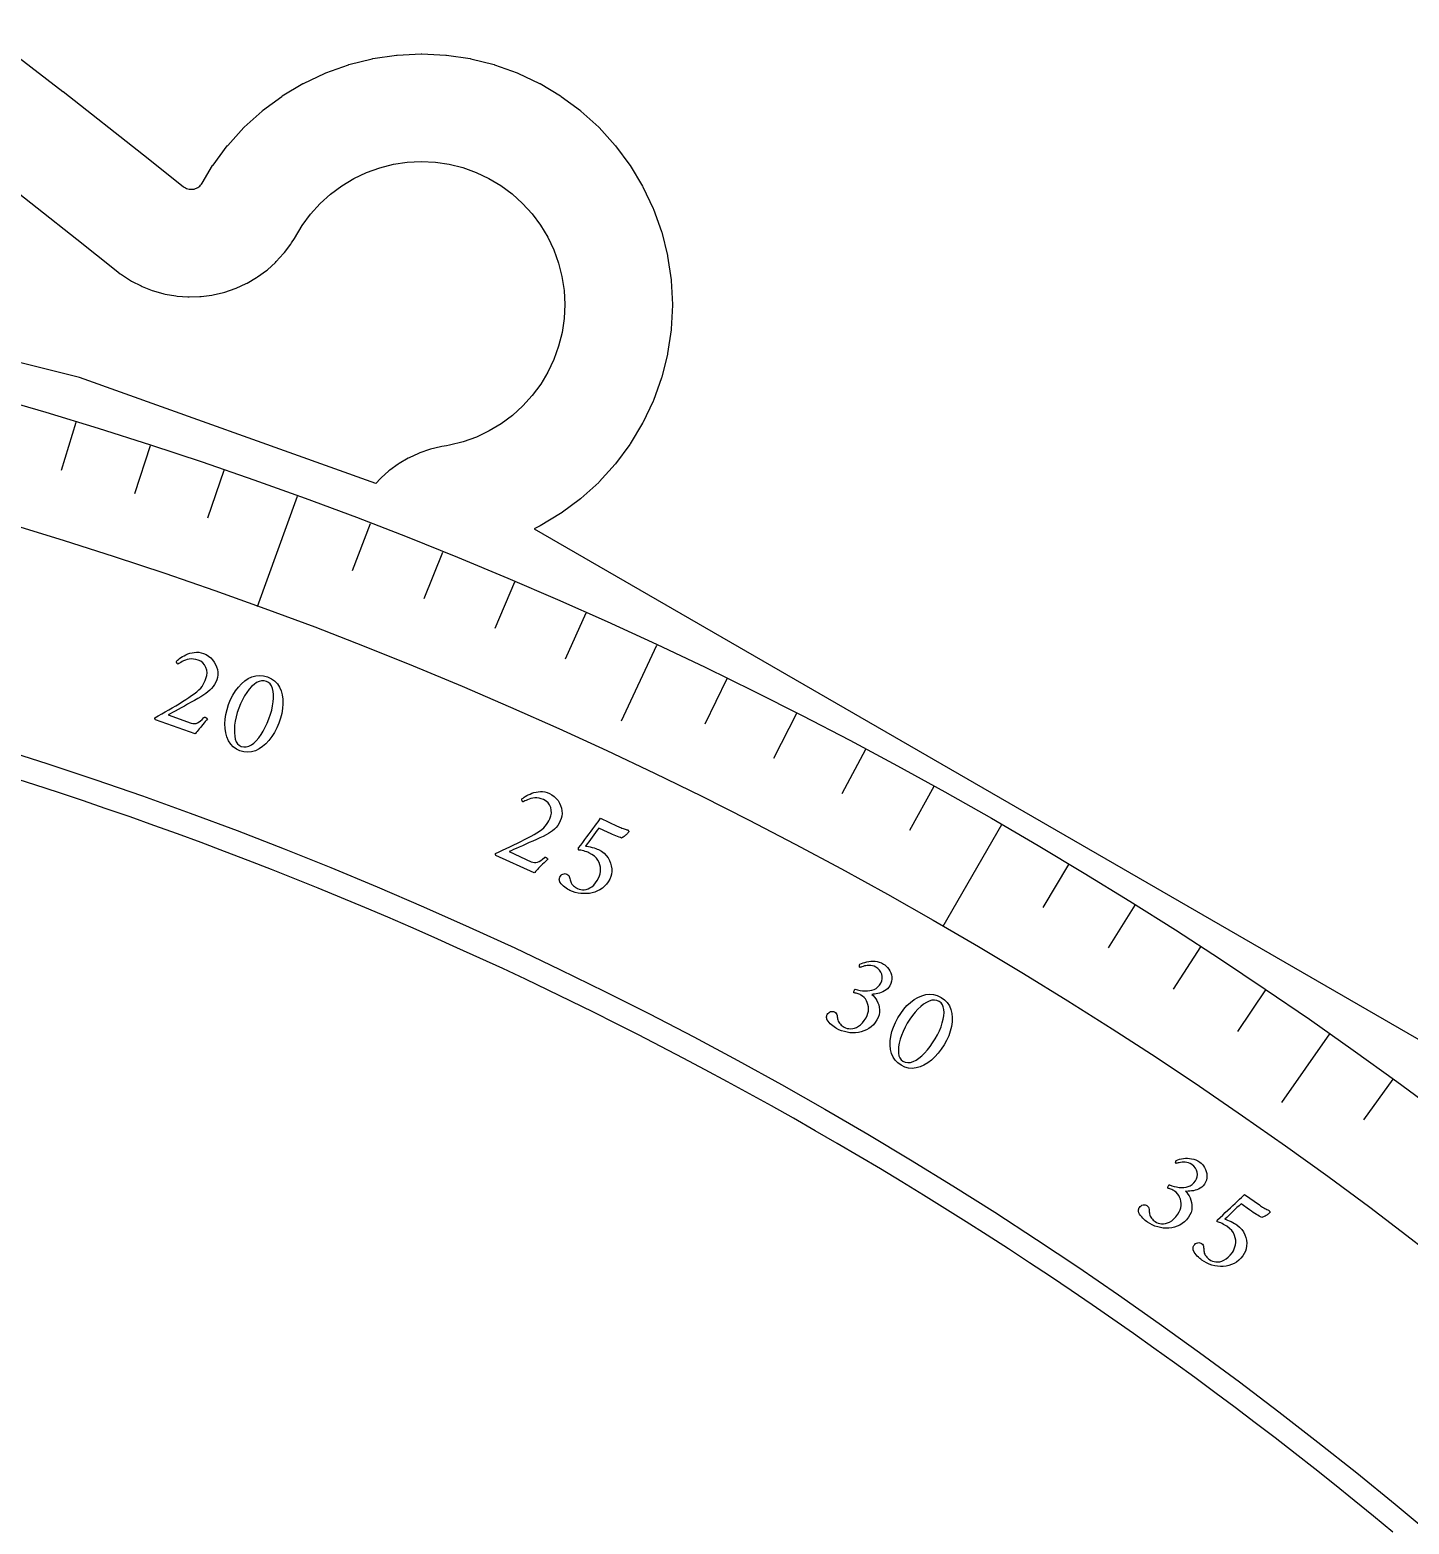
# Model space of a CAD drawing. Header units: millimetres. Extents: x -105 to 105, y -105 to 135.
# Drawn here: x 29.46 to 61.78, y 74.08 to 109.1 of the extents above; entities that cross this region are included whole.
import ezdxf

# ---------------------------------------------------------------- set-up
doc = ezdxf.new("R2010")
doc.units = ezdxf.units.MM
for name, color, linetype in [('CUT_INNER', 6, 'Continuous'), ('CUT_OUTER', 1, 'Continuous'), ('ENGRAVE', 7, 'Continuous'), ('ENGRAVE_FINE', 8, 'Continuous'), ('TEXT', 5, 'Continuous')]:
    doc.layers.add(name, color=color, linetype=linetype)

msp = doc.modelspace()

# ---------------------------------------------------------------- linework, layer by layer
at = {"layer": 'CUT_INNER'}
msp.add_lwpolyline([(61.4039, 73.8916), (60.9493, 74.267), (60.4925, 74.6396), (60.0334, 75.0093), (59.572, 75.3763), (59.1084, 75.7404), (58.6425, 76.1016), (58.1745, 76.46), (57.7042, 76.8155), (57.2318, 77.1682), (56.7572, 77.5179), (56.2805, 77.8647), (55.8017, 78.2085), (55.3208, 78.5495), (54.8378, 78.8874), (54.3527, 79.2224), (53.8656, 79.5544), (53.3764, 79.8834), (52.8852, 80.2095), (52.3921, 80.5324), (51.897, 80.8524), (51.3999, 81.1693), (50.9009, 81.4832), (50.4, 81.794), (49.8971, 82.1017), (49.3924, 82.4063), (48.8859, 82.7078), (48.3775, 83.0062), (47.8672, 83.3015), (47.3552, 83.5936), (46.8414, 83.8826), (46.3258, 84.1684), (45.8085, 84.4511), (45.2894, 84.7306), (44.7687, 85.0069), (44.2463, 85.28), (43.7222, 85.5499), (43.1964, 85.8165), (42.669, 86.08), (42.1401, 86.3401), (41.6095, 86.5971), (41.0774, 86.8508), (40.5437, 87.1012), (40.0085, 87.3483), (39.4718, 87.5922), (38.9336, 87.8327), (38.3939, 88.0699), (37.8528, 88.3039), (37.3103, 88.5345), (36.7663, 88.7617), (36.221, 88.9856), (35.6743, 89.2062), (35.1263, 89.4234), (34.5769, 89.6373), (34.0263, 89.8478), (33.4743, 90.0548), (32.9211, 90.2585), (32.3667, 90.4588), (31.811, 90.6557), (31.2542, 90.8492), (30.6962, 91.0393), (30.137, 91.2259), (29.5767, 91.4091), (29.0152, 91.5889)], dxfattribs=at)
at = {"layer": 'CUT_OUTER'}
msp.add_lwpolyline([(28.3509, 109.1024), (30.2393, 107.6572), (30.2407, 107.6561), (32.1289, 106.1736), (33.0571, 105.4311), (33.0815, 105.4135), (33.1075, 105.3984), (33.1349, 105.3861), (33.1634, 105.3765), (33.1928, 105.3698), (33.2226, 105.3661), (33.2527, 105.3655), (33.2827, 105.3678), (33.3123, 105.3731), (33.3413, 105.3814), (33.3692, 105.3925), (33.3959, 105.4064), (33.4211, 105.4229), (33.4445, 105.4418), (33.4659, 105.4629), (33.485, 105.4861), (33.5018, 105.5111), (33.7472, 105.9205), (33.7553, 105.9328), (34.0903, 106.3844), (34.0996, 106.3958), (34.4773, 106.8124), (34.4877, 106.8228), (34.9043, 107.2004), (34.9157, 107.2098), (35.3673, 107.5447), (35.3796, 107.5529), (35.8619, 107.842), (35.8748, 107.8489), (36.3832, 108.0894), (36.3968, 108.095), (36.9262, 108.2844), (36.9403, 108.2887), (37.4857, 108.4253), (37.5002, 108.4282), (38.0564, 108.5107), (38.071, 108.5121), (38.6326, 108.5397), (38.6474, 108.5397), (39.209, 108.5121), (39.2236, 108.5107), (39.7798, 108.4282), (39.7943, 108.4253), (40.3397, 108.2887), (40.3538, 108.2844), (40.8832, 108.095), (40.8968, 108.0894), (41.4052, 107.8489), (41.4181, 107.842), (41.9004, 107.5529), (41.9127, 107.5447), (42.3643, 107.2098), (42.3757, 107.2004), (42.7923, 106.8228), (42.8027, 106.8124), (43.1804, 106.3958), (43.1897, 106.3844), (43.5247, 105.9328), (43.5328, 105.9205), (43.8219, 105.4382), (43.8288, 105.4252), (44.0693, 104.9169), (44.0749, 104.9033), (44.2643, 104.3739), (44.2686, 104.3598), (44.4052, 103.8144), (44.4081, 103.7999), (44.4906, 103.2437), (44.492, 103.2291), (44.5196, 102.6674), (44.5196, 102.6527), (44.492, 102.0911), (44.4906, 102.0765), (44.4081, 101.5202), (44.4052, 101.5058), (44.2686, 100.9604), (44.2643, 100.9463), (44.0749, 100.4168), (44.0693, 100.4033), (43.8288, 99.8949), (43.8219, 99.882), (43.5328, 99.3997), (43.5247, 99.3874), (43.1897, 98.9358), (43.1804, 98.9244), (42.8027, 98.5078), (42.7923, 98.4974), (42.3757, 98.1197), (42.3643, 98.1104), (41.9127, 97.7754), (41.9004, 97.7673), (41.4181, 97.4782), (41.4052, 97.4712), (41.2786, 97.4114), (76.8653, 76.8653)], dxfattribs=at)
at = {"layer": 'ENGRAVE'}
for points in [[(28.6954, 105.6655), (30.5637, 104.1987), (31.4828, 103.4633), (31.5834, 103.3869), (31.6078, 103.3693), (31.82, 103.232), (31.846, 103.2169), (32.0709, 103.1015), (32.0983, 103.0891), (32.3336, 102.9969), (32.3621, 102.9873), (32.6054, 102.9191), (32.6348, 102.9124), (32.8837, 102.8689), (32.9136, 102.8652), (33.1656, 102.8468), (33.1957, 102.8461), (33.4483, 102.8531), (33.4783, 102.8554), (33.729, 102.8876), (33.7586, 102.893), (34.0048, 102.9501), (34.0337, 102.9584), (34.2729, 103.0399), (34.3009, 103.0511), (34.5307, 103.1562), (34.5574, 103.17), (34.7756, 103.2976), (34.8007, 103.3141), (35.005, 103.4629), (35.0284, 103.4818), (35.2168, 103.6503), (35.2382, 103.6714), (35.4087, 103.858), (35.4279, 103.8812), (35.5788, 104.0838), (35.5956, 104.1088), (35.6633, 104.2156), (35.8458, 104.5202), (36.0426, 104.7862), (36.2636, 105.0306), (36.5073, 105.2521), (36.7717, 105.4487), (37.054, 105.6184), (37.3516, 105.7596), (37.6616, 105.8709), (37.981, 105.9514), (38.3068, 106.0001), (38.6358, 106.0167), (38.9648, 106.0009), (39.2907, 105.953), (39.6104, 105.8734), (39.9206, 105.7628), (40.2186, 105.6223), (40.5013, 105.4533), (40.7662, 105.2574), (41.0105, 105.0365), (41.232, 104.7927), (41.4286, 104.5284), (41.5983, 104.2461), (41.7395, 103.9485), (41.8508, 103.6385), (41.9313, 103.319), (41.98, 102.9933), (41.9966, 102.6643), (41.9809, 102.3353), (41.9329, 102.0094), (41.8533, 101.6897), (41.7427, 101.3795), (41.6022, 101.0815), (41.4332, 100.7988), (41.2374, 100.5339), (41.0164, 100.2896), (40.7727, 100.0681), (40.5083, 99.8715), (40.226, 99.7018), (39.9284, 99.5606), (39.6184, 99.4492), (39.2959, 99.368), (39.2235, 99.357), (39.1141, 99.3379), (39.086, 99.3324), (38.8524, 99.2745), (38.8249, 99.2663), (38.5979, 99.1864), (38.5714, 99.1756), (38.353, 99.0744), (38.3276, 99.0611), (38.1198, 98.9396), (38.0958, 98.9239), (37.9006, 98.7831), (37.8782, 98.7652), (37.6974, 98.6064), (37.6768, 98.5865), (37.5695, 98.4724), (30.625, 100.9572), (20.582, 103.4728)], [(35.729, 98.1645), (34.7888, 95.5814)], [(44.1486, 94.677), (43.3188, 92.8975)], [(52.2323, 90.4689), (50.8578, 88.0883)], [(59.9184, 85.5723), (58.7922, 83.9639)]]:
    msp.add_lwpolyline(points, dxfattribs=at)
for radius in [104.4645, 101.7156, 96.6105]:
    msp.add_circle((0, 0), radius, dxfattribs=at)
at = {"layer": 'ENGRAVE_FINE'}
for points in [[(30.5425, 99.8999), (30.198, 98.7733)], [(32.2813, 99.3516), (31.9173, 98.2312)], [(34.0103, 98.7731), (33.6268, 97.6592)], [(37.4367, 97.526), (37.0145, 96.4262)], [(39.1331, 96.8578), (38.6918, 95.7655)], [(40.8175, 96.1601), (40.3572, 95.0756)], [(42.4895, 95.4331), (42.0104, 94.3568)], [(45.7942, 93.8921), (45.2778, 92.8332)], [(47.4259, 93.0786), (46.891, 92.0289)], [(49.0431, 92.2367), (48.49, 91.1965)], [(50.6454, 91.3667), (50.0742, 90.3363)], [(53.8032, 89.5436), (53.1964, 88.5337)], [(55.3578, 88.5909), (54.7335, 87.5918)], [(56.8954, 87.6113), (56.2538, 86.6233)], [(58.4158, 86.605), (57.757, 85.6283)], [(61.4027, 84.5136), (60.7102, 83.5605)]]:
    msp.add_lwpolyline(points, dxfattribs=at)
at = {"layer": 'TEXT'}
for points in [[(33.6292, 92.9529), (33.6029, 92.9237), (33.5754, 92.8924), (33.5467, 92.8589), (33.5169, 92.8233), (33.4872, 92.7873), (33.4587, 92.7526), (33.4315, 92.7192), (33.4056, 92.6871), (33.3824, 92.6582), (33.3633, 92.6345), (33.3484, 92.6158), (33.3378, 92.6023), (32.4074, 92.932), (32.4042, 92.9367), (32.4013, 92.9423), (32.3984, 92.9488), (32.3957, 92.9563), (32.3936, 92.9637), (32.3925, 92.9702), (32.3924, 92.9758), (32.3933, 92.9804), (32.4727, 93.0251), (32.5533, 93.0708), (32.6352, 93.1175), (32.7184, 93.1654), (32.8014, 93.2138), (32.883, 93.2623), (32.9632, 93.3109), (33.042, 93.3596), (33.1176, 93.4075), (33.1885, 93.454), (33.2547, 93.4991), (33.3162, 93.5427), (33.3751, 93.5881), (33.4252, 93.6324), (33.4666, 93.6755), (33.4991, 93.7175), (33.526, 93.7599), (33.5502, 93.8045), (33.5719, 93.8511), (33.591, 93.8998), (33.6094, 93.9681), (33.6152, 94.0346), (33.6084, 94.0994), (33.5889, 94.1625), (33.5581, 94.2199), (33.5172, 94.2675), (33.4664, 94.3054), (33.4056, 94.3336), (33.3517, 94.3494), (33.2993, 94.358), (33.2482, 94.3594), (33.1986, 94.3537), (33.1515, 94.3433), (33.1078, 94.3304), (33.0677, 94.3151), (33.0311, 94.2974), (32.9989, 94.2795), (32.9721, 94.2636), (32.9508, 94.2497), (32.9348, 94.2377), (32.9268, 94.2418), (32.9193, 94.2482), (32.9124, 94.2569), (32.9062, 94.268), (32.9012, 94.2792), (32.898, 94.2883), (32.8967, 94.2955), (32.8972, 94.3007), (32.9083, 94.3132), (32.9247, 94.3288), (32.9462, 94.3474), (32.9729, 94.3691), (33.0042, 94.392), (33.0394, 94.4143), (33.0785, 94.436), (33.1216, 94.457), (33.1676, 94.4761), (33.2153, 94.4918), (33.2648, 94.5042), (33.3162, 94.5132), (33.3687, 94.5171), (33.4219, 94.5144), (33.4756, 94.505), (33.53, 94.4889), (33.593, 94.462), (33.65, 94.4279), (33.7012, 94.3868), (33.7464, 94.3386), (33.785, 94.2855), (33.8163, 94.2297), (33.8403, 94.1713), (33.8569, 94.1102), (33.8657, 94.0483), (33.866, 93.9875), (33.8578, 93.9279), (33.8411, 93.8693), (33.8179, 93.8131), (33.7901, 93.7605), (33.7577, 93.7115), (33.7207, 93.6661), (33.6799, 93.624), (33.6359, 93.585), (33.5887, 93.5491), (33.5383, 93.5163), (33.4687, 93.4746), (33.3959, 93.432), (33.3198, 93.3883), (33.2406, 93.3436), (33.1609, 93.2991), (33.0836, 93.256), (33.0086, 93.2145), (32.936, 93.1744), (32.8681, 93.1369), (32.8075, 93.1033), (32.7542, 93.0735), (32.708, 93.0476), (33.2431, 92.8578), (33.2824, 92.8473), (33.3204, 92.8445), (33.357, 92.8494), (33.3923, 92.862), (33.4278, 92.8819), (33.4649, 92.9088), (33.5035, 92.9428), (33.5437, 92.9838), (33.5503, 92.9896), (33.5585, 92.9925), (33.5684, 92.9925), (33.58, 92.9894), (33.5847, 92.9874), (33.5906, 92.9841), (33.5975, 92.9796), (33.6056, 92.974), (33.6136, 92.968), (33.6202, 92.9624), (33.6254, 92.9574), (33.6292, 92.9529)], [(35.0331, 93.9389), (35.1227, 93.897), (35.1993, 93.843), (35.2627, 93.777), (35.3131, 93.6991), (35.3509, 93.6117), (35.377, 93.5176), (35.3914, 93.4167), (35.3939, 93.309), (35.3854, 93.1973), (35.3667, 93.0842), (35.3377, 92.9696), (35.2984, 92.8537), (35.2507, 92.741), (35.1961, 92.6361), (35.1347, 92.5392), (35.0666, 92.4501), (34.993, 92.3712), (34.9155, 92.3048), (34.834, 92.2508), (34.7485, 92.2093), (34.6603, 92.1828), (34.5708, 92.1738), (34.4799, 92.1822), (34.3876, 92.2082), (34.3032, 92.2482), (34.2304, 92.3007), (34.1693, 92.3659), (34.1198, 92.4438), (34.0816, 92.5314), (34.0547, 92.6258), (34.0389, 92.7271), (34.0343, 92.8351), (34.0405, 92.9473), (34.0572, 93.0609), (34.0843, 93.1759), (34.1219, 93.2924), (34.1683, 93.4057), (34.2216, 93.5112), (34.2819, 93.6088), (34.3493, 93.6986), (34.4224, 93.778), (34.5, 93.8446), (34.5821, 93.8984), (34.6686, 93.9394), (34.758, 93.9653), (34.8485, 93.9738), (34.9402, 93.965), (35.0331, 93.9389)], [(35.0101, 93.8346), (34.9526, 93.8487), (34.8943, 93.8484), (34.8352, 93.8336), (34.7754, 93.8044), (34.7159, 93.7627), (34.658, 93.7105), (34.6015, 93.6477), (34.5465, 93.5744), (34.4942, 93.4924), (34.4456, 93.4035), (34.4009, 93.3077), (34.3599, 93.2051), (34.3248, 93.1015), (34.2969, 93.0002), (34.276, 92.9012), (34.2622, 92.8044), (34.2556, 92.7125), (34.256, 92.6279), (34.2636, 92.5506), (34.2784, 92.4806), (34.3006, 92.4203), (34.3305, 92.372), (34.3682, 92.3357), (34.4136, 92.3113), (34.4738, 92.2965), (34.5339, 92.297), (34.5938, 92.3127), (34.6537, 92.3438), (34.7128, 92.3879), (34.7703, 92.4427), (34.8262, 92.5084), (34.8806, 92.5848), (34.9324, 92.6694), (34.9806, 92.7597), (35.0254, 92.8556), (35.0665, 92.9572), (35.1028, 93.0613), (35.1316, 93.1621), (35.1531, 93.2597), (35.1672, 93.3539), (35.1738, 93.443), (35.173, 93.5251), (35.1648, 93.6001), (35.1491, 93.6681), (35.1259, 93.7269), (35.095, 93.7743), (35.0563, 93.8102), (35.0101, 93.8346)], [(41.6026, 89.6682), (41.5738, 89.6414), (41.5437, 89.6126), (41.5122, 89.5818), (41.4795, 89.5489), (41.4467, 89.5156), (41.4153, 89.4836), (41.3853, 89.4527), (41.3567, 89.4229), (41.331, 89.3962), (41.31, 89.3742), (41.2935, 89.3569), (41.2817, 89.3443), (40.3836, 89.7539), (40.3809, 89.7588), (40.3784, 89.7647), (40.3762, 89.7714), (40.3741, 89.7791), (40.3726, 89.7867), (40.3721, 89.7933), (40.3725, 89.7988), (40.3738, 89.8034), (40.4568, 89.8409), (40.5411, 89.8794), (40.6268, 89.9188), (40.7138, 89.9593), (40.8007, 90.0003), (40.8862, 90.0415), (40.9704, 90.0829), (41.053, 90.1245), (41.1326, 90.1657), (41.2073, 90.2058), (41.2772, 90.245), (41.3422, 90.283), (41.4048, 90.3232), (41.4586, 90.3629), (41.5036, 90.4022), (41.5397, 90.4412), (41.5701, 90.4812), (41.5982, 90.5234), (41.6238, 90.568), (41.6471, 90.6148), (41.6714, 90.6812), (41.683, 90.747), (41.6818, 90.8122), (41.6679, 90.8767), (41.6422, 90.9366), (41.6056, 90.9876), (41.5583, 91.0298), (41.5002, 91.0632), (41.4479, 91.0836), (41.3964, 91.0967), (41.3457, 91.1026), (41.2958, 91.1012), (41.2479, 91.0949), (41.2033, 91.0859), (41.162, 91.0742), (41.1239, 91.0597), (41.0903, 91.0447), (41.0623, 91.0312), (41.0398, 91.0192), (41.0229, 91.0087), (41.0152, 91.0135), (41.0083, 91.0205), (41.0022, 91.0298), (40.997, 91.0413), (40.9929, 91.0529), (40.9906, 91.0623), (40.9899, 91.0695), (40.9908, 91.0746), (41.003, 91.0862), (41.0207, 91.1003), (41.0437, 91.1169), (41.0722, 91.1362), (41.1054, 91.1563), (41.1424, 91.1754), (41.1833, 91.1936), (41.228, 91.2109), (41.2755, 91.2259), (41.3244, 91.2374), (41.3748, 91.2453), (41.4268, 91.2498), (41.4794, 91.2492), (41.5322, 91.2418), (41.5849, 91.2278), (41.6377, 91.207), (41.698, 91.1747), (41.7519, 91.1358), (41.7993, 91.0904), (41.8401, 91.0384), (41.874, 90.9821), (41.9003, 90.9238), (41.9191, 90.8635), (41.9303, 90.8012), (41.9337, 90.7388), (41.9287, 90.6783), (41.9153, 90.6195), (41.8936, 90.5626), (41.8655, 90.5087), (41.8333, 90.4587), (41.7967, 90.4127), (41.7559, 90.3707), (41.7116, 90.3323), (41.6644, 90.2973), (41.6142, 90.2657), (41.5612, 90.2374), (41.4882, 90.202), (41.412, 90.1658), (41.3324, 90.1289), (41.2495, 90.0913), (41.1663, 90.0539), (41.0855, 90.0177), (41.0072, 89.9829), (40.9313, 89.9492), (40.8605, 89.9178), (40.7972, 89.8896), (40.7414, 89.8646), (40.6932, 89.8429), (41.2097, 89.6071), (41.2479, 89.5933), (41.2855, 89.5872), (41.3224, 89.5889), (41.3587, 89.5983), (41.3958, 89.615), (41.4351, 89.6386), (41.4765, 89.6691), (41.5201, 89.7065), (41.5272, 89.7117), (41.5357, 89.7138), (41.5455, 89.7129), (41.5568, 89.7089), (41.5613, 89.7064), (41.5668, 89.7026), (41.5734, 89.6976), (41.581, 89.6912), (41.5884, 89.6846), (41.5945, 89.6785), (41.5992, 89.6731), (41.6026, 89.6682)], [(42.7842, 89.8917), (42.8565, 89.8519), (42.9189, 89.8063), (42.9713, 89.7548), (43.0137, 89.6974), (43.0469, 89.6364), (43.0718, 89.5738), (43.0883, 89.5098), (43.0965, 89.4442), (43.0967, 89.3792), (43.0891, 89.317), (43.0738, 89.2574), (43.0509, 89.2005), (43.0161, 89.1377), (42.9759, 89.0814), (42.93, 89.0317), (42.8786, 88.9885), (42.823, 88.9517), (42.7648, 88.9211), (42.7039, 88.8966), (42.6404, 88.8782), (42.5751, 88.8659), (42.5093, 88.8592), (42.4428, 88.8584), (42.3756, 88.8633), (42.309, 88.8737), (42.244, 88.8893), (42.1808, 88.9102), (42.1193, 88.9363), (42.0931, 88.9498), (42.0646, 88.9667), (42.0338, 88.9868), (42.0008, 89.0102), (41.968, 89.0359), (41.938, 89.0629), (41.9109, 89.0912), (41.8866, 89.1208), (41.8831, 89.1289), (41.8796, 89.1403), (41.876, 89.155), (41.8723, 89.1729), (41.87, 89.1921), (41.8705, 89.2103), (41.8737, 89.2276), (41.8798, 89.244), (41.8944, 89.2696), (41.9118, 89.2906), (41.9321, 89.307), (41.9554, 89.3188), (41.9796, 89.3259), (42.003, 89.3281), (42.0255, 89.3254), (42.0472, 89.3179), (42.071, 89.3035), (42.0897, 89.2853), (42.1031, 89.2632), (42.1112, 89.2374), (42.1171, 89.2101), (42.1236, 89.184), (42.1309, 89.1589), (42.1389, 89.135), (42.1502, 89.1086), (42.1646, 89.0842), (42.1822, 89.0618), (42.2029, 89.0413), (42.2256, 89.0227), (42.2489, 89.0061), (42.273, 88.9913), (42.2977, 88.9784), (42.3333, 88.9645), (42.3712, 88.9552), (42.4117, 88.9507), (42.4546, 88.9509), (42.4989, 88.9572), (42.5433, 88.9711), (42.588, 88.9927), (42.6329, 89.0218), (42.6768, 89.06), (42.7182, 89.1084), (42.7574, 89.1671), (42.7941, 89.236), (42.8114, 89.2787), (42.824, 89.3247), (42.8318, 89.374), (42.8349, 89.4265), (42.8317, 89.4806), (42.8207, 89.5342), (42.802, 89.5875), (42.7756, 89.6404), (42.7395, 89.6911), (42.692, 89.7376), (42.6332, 89.7799), (42.5629, 89.818), (42.5394, 89.8282), (42.5115, 89.8387), (42.4793, 89.8493), (42.4426, 89.8603), (42.4062, 89.8699), (42.3745, 89.8766), (42.3476, 89.8804), (42.3255, 89.8814), (42.3219, 89.884), (42.3192, 89.888), (42.3174, 89.8934), (42.3164, 89.9003), (42.3164, 89.9077), (42.3172, 89.9149), (42.319, 89.9219), (42.3217, 89.9287), (42.3707, 89.9948), (42.4198, 90.061), (42.4689, 90.1271), (42.5181, 90.1932), (42.5664, 90.2582), (42.6131, 90.3209), (42.6581, 90.3813), (42.7015, 90.4395), (42.7419, 90.494), (42.778, 90.5434), (42.81, 90.5877), (42.8376, 90.6269), (43.2245, 90.443), (43.2516, 90.4304), (43.2794, 90.4184), (43.3079, 90.4068), (43.337, 90.3957), (43.3653, 90.3855), (43.3913, 90.3765), (43.4151, 90.3689), (43.4366, 90.3625), (43.4544, 90.3575), (43.4671, 90.3539), (43.4748, 90.3518), (43.4773, 90.3511), (43.4819, 90.3442), (43.4862, 90.3378), (43.4901, 90.3321), (43.4937, 90.3269), (43.4964, 90.3219), (43.4976, 90.3169), (43.4973, 90.3117), (43.4955, 90.3065), (43.4922, 90.3012), (43.4863, 90.2934), (43.4776, 90.283), (43.4663, 90.27), (43.453, 90.2556), (43.4382, 90.2408), (43.4221, 90.2256), (43.4045, 90.2101), (43.3862, 90.1953), (43.3676, 90.1822), (43.3489, 90.1709), (43.33, 90.1613), (43.3006, 90.1721), (43.2686, 90.1842), (43.2338, 90.1976), (43.1964, 90.2123), (43.1562, 90.2287), (43.1129, 90.2474), (43.0665, 90.2683), (43.0172, 90.2914), (42.7973, 90.3958), (42.7576, 90.3428), (42.7178, 90.2893), (42.6779, 90.2351), (42.638, 90.1804), (42.5984, 90.1262), (42.5593, 90.0735), (42.5207, 90.0224), (42.4828, 89.9728), (42.5164, 89.9695), (42.5537, 89.9632), (42.5949, 89.9542), (42.6398, 89.9424), (42.684, 89.9293), (42.7228, 89.9164), (42.7562, 89.9039), (42.7842, 89.8917)], [(49.4673, 87.209), (49.4991, 87.1879), (49.5299, 87.1612), (49.5597, 87.1289), (49.5885, 87.0911), (49.6141, 87.0492), (49.6345, 87.0045), (49.6496, 86.9571), (49.6596, 86.9069), (49.6623, 86.8554), (49.6559, 86.8041), (49.6404, 86.7529), (49.6158, 86.7019), (49.5912, 86.6646), (49.5625, 86.6317), (49.5297, 86.6033), (49.4929, 86.5794), (49.4537, 86.5593), (49.4139, 86.5425), (49.3734, 86.529), (49.3323, 86.5189), (49.2924, 86.5112), (49.2553, 86.5053), (49.2212, 86.5011), (49.1899, 86.4986), (49.2222, 86.4703), (49.2531, 86.4364), (49.2824, 86.3971), (49.3103, 86.3522), (49.3346, 86.3031), (49.3532, 86.2512), (49.3661, 86.1963), (49.3732, 86.1386), (49.3726, 86.0792), (49.3621, 86.0193), (49.3418, 85.9589), (49.3116, 85.898), (49.2725, 85.8379), (49.2283, 85.7846), (49.179, 85.7383), (49.1246, 85.6989), (49.0666, 85.6662), (49.0063, 85.6398), (48.9438, 85.6197), (48.8791, 85.6059), (48.8132, 85.5982), (48.747, 85.5963), (48.6806, 85.6002), (48.614, 85.6099), (48.5482, 85.625), (48.4846, 85.6453), (48.423, 85.6706), (48.3635, 85.7011), (48.3383, 85.7164), (48.3111, 85.7352), (48.2819, 85.7575), (48.2506, 85.7832), (48.2197, 85.8112), (48.1918, 85.8403), (48.1667, 85.8704), (48.1446, 85.9017), (48.1417, 85.91), (48.139, 85.9216), (48.1365, 85.9365), (48.1341, 85.9547), (48.1331, 85.9739), (48.1349, 85.9921), (48.1394, 86.0091), (48.1467, 86.0251), (48.163, 86.0496), (48.1819, 86.0693), (48.2033, 86.0842), (48.2274, 86.0943), (48.252, 86.0996), (48.2755, 86.1001), (48.2978, 86.0959), (48.3188, 86.0868), (48.3416, 86.0707), (48.3589, 86.0512), (48.3707, 86.0283), (48.377, 86.0019), (48.3809, 85.9743), (48.3856, 85.9478), (48.391, 85.9223), (48.3973, 85.8978), (48.4067, 85.8707), (48.4193, 85.8453), (48.4353, 85.8217), (48.4545, 85.7998), (48.4757, 85.7797), (48.4978, 85.7614), (48.5208, 85.7449), (48.5445, 85.7303), (48.579, 85.7139), (48.6162, 85.7019), (48.6562, 85.6945), (48.699, 85.6916), (48.7436, 85.6948), (48.789, 85.7055), (48.8351, 85.7238), (48.882, 85.7497), (48.9284, 85.7846), (48.9732, 85.8299), (49.0165, 85.8856), (49.058, 85.9518), (49.0834, 86.003), (49.1013, 86.0543), (49.1117, 86.106), (49.1146, 86.1579), (49.111, 86.2089), (49.1017, 86.2578), (49.0867, 86.3046), (49.0661, 86.3494), (49.0404, 86.3906), (49.0104, 86.4266), (48.9759, 86.4575), (48.937, 86.4833), (48.916, 86.4942), (48.8938, 86.5036), (48.8706, 86.5114), (48.8464, 86.5177), (48.8231, 86.5231), (48.8027, 86.528), (48.7853, 86.5326), (48.7708, 86.5367), (48.7701, 86.5513), (48.7719, 86.5656), (48.7761, 86.5799), (48.7828, 86.594), (48.7878, 86.6022), (48.7927, 86.6087), (48.7976, 86.6135), (48.8023, 86.6167), (48.8591, 86.6018), (48.9162, 86.5904), (48.9737, 86.5826), (49.0315, 86.5783), (49.0883, 86.5788), (49.1426, 86.585), (49.1945, 86.597), (49.2441, 86.6147), (49.2902, 86.6395), (49.3318, 86.6725), (49.369, 86.7137), (49.4017, 86.7632), (49.4246, 86.8134), (49.4363, 86.8643), (49.437, 86.9161), (49.4265, 86.9687), (49.4058, 87.0189), (49.3754, 87.0636), (49.3355, 87.1027), (49.286, 87.1362), (49.2459, 87.1558), (49.2057, 87.1693), (49.1656, 87.1767), (49.1254, 87.1779), (49.0866, 87.1751), (49.0508, 87.1702), (49.0178, 87.1633), (48.9878, 87.1543), (48.9616, 87.1453), (48.9402, 87.1385), (48.9236, 87.1338), (48.9119, 87.1312), (48.9073, 87.1353), (48.904, 87.1415), (48.902, 87.15), (48.9012, 87.1608), (48.9018, 87.1723), (48.9035, 87.1831), (48.9066, 87.1931), (48.911, 87.2024), (48.9482, 87.22), (48.9879, 87.2355), (49.03, 87.249), (49.0747, 87.2604), (49.1211, 87.269), (49.1688, 87.274), (49.2177, 87.2753), (49.2677, 87.273), (49.3181, 87.2659), (49.3682, 87.2529), (49.4179, 87.2339), (49.4673, 87.209)], [(50.8132, 86.4283), (50.8942, 86.3715), (50.9602, 86.305), (51.0112, 86.229), (51.0472, 86.1435), (51.0694, 86.0509), (51.0787, 85.9537), (51.0753, 85.8518), (51.0591, 85.7453), (51.0314, 85.6368), (50.9933, 85.5286), (50.9448, 85.4209), (50.886, 85.3135), (50.8194, 85.2108), (50.7475, 85.1171), (50.6702, 85.0322), (50.5876, 84.9564), (50.5015, 84.8914), (50.4136, 84.8395), (50.324, 84.8005), (50.2326, 84.7744), (50.1411, 84.7636), (50.0514, 84.7703), (49.9634, 84.7944), (49.877, 84.836), (49.8008, 84.89), (49.7382, 84.9544), (49.6893, 85.0293), (49.6541, 85.1146), (49.6318, 85.2075), (49.6216, 85.3051), (49.6236, 85.4075), (49.6379, 85.5147), (49.6635, 85.6241), (49.6996, 85.7331), (49.7463, 85.8417), (49.8036, 85.9499), (49.8689, 86.0534), (49.9397, 86.148), (50.0161, 86.2337), (50.098, 86.3104), (50.1838, 86.3759), (50.2718, 86.4281), (50.362, 86.4668), (50.4543, 86.4921), (50.5468, 86.5021), (50.6375, 86.4948), (50.7263, 86.4702), (50.8132, 86.4283)], [(50.7724, 86.3296), (50.7182, 86.3535), (50.6608, 86.3633), (50.6, 86.359), (50.536, 86.3406), (50.4703, 86.3099), (50.4041, 86.2685), (50.3376, 86.2165), (50.2707, 86.1539), (50.2049, 86.0822), (50.1417, 86.0031), (50.0809, 85.9165), (50.0228, 85.8225), (49.9703, 85.7266), (49.9252, 85.6317), (49.8874, 85.5378), (49.857, 85.4449), (49.8345, 85.3556), (49.8203, 85.2722), (49.8143, 85.1947), (49.8167, 85.1233), (49.8281, 85.06), (49.8492, 85.0072), (49.88, 84.9649), (49.9205, 84.933), (49.9772, 84.908), (50.0364, 84.898), (50.0982, 84.9031), (50.1626, 84.9233), (50.2284, 84.9565), (50.2946, 85.0005), (50.361, 85.0554), (50.4278, 85.1213), (50.4935, 85.1956), (50.5568, 85.2761), (50.6175, 85.3628), (50.6757, 85.4557), (50.7294, 85.552), (50.7753, 85.6463), (50.8134, 85.7386), (50.8436, 85.8289), (50.8657, 85.9155), (50.8791, 85.9965), (50.8841, 86.0718), (50.8804, 86.1415), (50.8678, 86.2035), (50.8455, 86.2555), (50.8137, 86.2975), (50.7724, 86.3296)], [(56.8798, 82.5658), (56.9097, 82.5419), (56.938, 82.5127), (56.9649, 82.478), (56.9903, 82.4378), (57.0121, 82.3938), (57.0285, 82.3475), (57.0395, 82.2989), (57.045, 82.2481), (57.0433, 82.1966), (57.0325, 82.146), (57.0126, 82.0963), (56.9836, 82.0476), (56.9558, 82.0126), (56.9243, 81.9824), (56.8892, 81.957), (56.8504, 81.9363), (56.8096, 81.9197), (56.7685, 81.9065), (56.727, 81.8966), (56.6852, 81.89), (56.6447, 81.8859), (56.6073, 81.8832), (56.5729, 81.882), (56.5416, 81.8822), (56.5713, 81.8512), (56.5991, 81.8148), (56.6249, 81.7731), (56.6488, 81.7259), (56.6687, 81.6749), (56.6827, 81.6215), (56.6907, 81.5658), (56.6928, 81.5076), (56.687, 81.4485), (56.6714, 81.3898), (56.6458, 81.3314), (56.6105, 81.2734), (56.5663, 81.2168), (56.5176, 81.1676), (56.4644, 81.1258), (56.4068, 81.0913), (56.3462, 81.0638), (56.2838, 81.0427), (56.2198, 81.0281), (56.1542, 81.0201), (56.0878, 81.0181), (56.0217, 81.022), (55.9559, 81.0317), (55.8904, 81.0471), (55.8262, 81.068), (55.7646, 81.0937), (55.7055, 81.1243), (55.6488, 81.1598), (55.6251, 81.1773), (55.5996, 81.1984), (55.5724, 81.2231), (55.5435, 81.2515), (55.5152, 81.282), (55.4899, 81.3134), (55.4675, 81.3457), (55.4482, 81.3787), (55.4461, 81.3873), (55.4444, 81.3991), (55.4432, 81.4141), (55.4424, 81.4325), (55.4431, 81.4517), (55.4464, 81.4696), (55.4524, 81.4862), (55.461, 81.5014), (55.4794, 81.5244), (55.5, 81.5424), (55.5226, 81.5554), (55.5475, 81.5634), (55.5725, 81.5665), (55.5959, 81.565), (55.6177, 81.5588), (55.6379, 81.5479), (55.6592, 81.5299), (55.6748, 81.509), (55.6845, 81.4851), (55.6884, 81.4583), (55.6899, 81.4305), (55.6923, 81.4037), (55.6955, 81.3778), (55.6996, 81.3528), (55.7066, 81.325), (55.717, 81.2986), (55.7308, 81.2737), (55.748, 81.2502), (55.7675, 81.2283), (55.7879, 81.2082), (55.8093, 81.1898), (55.8317, 81.1732), (55.8646, 81.1538), (55.9006, 81.1386), (55.9398, 81.1277), (55.9822, 81.1211), (56.0269, 81.1204), (56.073, 81.1271), (56.1206, 81.1413), (56.1695, 81.163), (56.2188, 81.1937), (56.2675, 81.235), (56.3154, 81.2868), (56.3625, 81.3491), (56.3923, 81.3978), (56.4146, 81.4474), (56.4295, 81.498), (56.4369, 81.5494), (56.4377, 81.6005), (56.4327, 81.6501), (56.4219, 81.698), (56.4052, 81.7444), (56.3832, 81.7877), (56.3564, 81.8262), (56.3248, 81.86), (56.2883, 81.8891), (56.2683, 81.9018), (56.2471, 81.913), (56.2246, 81.9228), (56.201, 81.9312), (56.1783, 81.9386), (56.1584, 81.9453), (56.1415, 81.9514), (56.1274, 81.9568), (56.128, 81.9713), (56.131, 81.9855), (56.1364, 81.9993), (56.1443, 82.0128), (56.15, 82.0205), (56.1555, 82.0265), (56.1607, 82.0309), (56.1658, 82.0337), (56.221, 82.0139), (56.2769, 81.9976), (56.3335, 81.9848), (56.3907, 81.9755), (56.4473, 81.971), (56.502, 81.9724), (56.5548, 81.9798), (56.6056, 81.9932), (56.6537, 82.0139), (56.6981, 82.0431), (56.7387, 82.081), (56.7757, 82.1274), (56.8028, 82.1754), (56.8189, 82.2251), (56.8241, 82.2767), (56.8183, 82.33), (56.802, 82.3818), (56.7756, 82.4289), (56.7392, 82.4714), (56.6928, 82.5091), (56.6546, 82.5321), (56.6158, 82.549), (56.5764, 82.5599), (56.5365, 82.5647), (56.4976, 82.5652), (56.4615, 82.5635), (56.4281, 82.5594), (56.3973, 82.5531), (56.3705, 82.5464), (56.3486, 82.5415), (56.3317, 82.5383), (56.3197, 82.5367), (56.3156, 82.5411), (56.3128, 82.5477), (56.3116, 82.5563), (56.3117, 82.5671), (56.3132, 82.5785), (56.316, 82.5891), (56.3199, 82.5988), (56.3251, 82.6077), (56.3636, 82.622), (56.4045, 82.634), (56.4477, 82.6437), (56.4932, 82.6512), (56.5402, 82.6557), (56.5881, 82.6565), (56.6369, 82.6536), (56.6865, 82.6469), (56.7362, 82.6355), (56.7849, 82.6181), (56.8328, 82.5949), (56.8798, 82.5658)], [(57.7437, 81.0966), (57.8081, 81.0449), (57.8616, 80.9891), (57.9042, 80.9293), (57.936, 80.8655), (57.9581, 80.7996), (57.9718, 80.7337), (57.9769, 80.6677), (57.9736, 80.6017), (57.9625, 80.5377), (57.9442, 80.4777), (57.9188, 80.4217), (57.8863, 80.3697), (57.8412, 80.3138), (57.7918, 80.2654), (57.738, 80.2244), (57.6799, 80.1908), (57.6188, 80.1642), (57.5561, 80.1441), (57.4919, 80.1306), (57.4261, 80.1236), (57.3597, 80.1227), (57.2937, 80.1276), (57.228, 80.1383), (57.1628, 80.1548), (57.0989, 80.1766), (57.0377, 80.2033), (56.9791, 80.2348), (56.923, 80.2712), (56.8996, 80.2891), (56.8744, 80.3106), (56.8476, 80.3358), (56.8191, 80.3646), (56.7913, 80.3956), (56.7665, 80.4274), (56.7447, 80.46), (56.7259, 80.4933), (56.7239, 80.5019), (56.7224, 80.5137), (56.7214, 80.5288), (56.7209, 80.5471), (56.7219, 80.5664), (56.7256, 80.5842), (56.7318, 80.6007), (56.7406, 80.6158), (56.7594, 80.6385), (56.7802, 80.6562), (56.8031, 80.6688), (56.828, 80.6764), (56.8531, 80.6791), (56.8765, 80.6772), (56.8982, 80.6707), (56.9182, 80.6595), (56.9393, 80.6412), (56.9545, 80.62), (56.9638, 80.596), (56.9673, 80.5691), (56.9684, 80.5413), (56.9703, 80.5144), (56.9731, 80.4885), (56.9768, 80.4635), (56.9834, 80.4355), (56.9934, 80.409), (57.0068, 80.3839), (57.0236, 80.3601), (57.0427, 80.3379), (57.0628, 80.3174), (57.0839, 80.2987), (57.1061, 80.2817), (57.1386, 80.2618), (57.1744, 80.2461), (57.2135, 80.2346), (57.2558, 80.2273), (57.3005, 80.2259), (57.3467, 80.2319), (57.3944, 80.2454), (57.4437, 80.2663), (57.4935, 80.2962), (57.5428, 80.3367), (57.5915, 80.3877), (57.6396, 80.4492), (57.6641, 80.4883), (57.6845, 80.5314), (57.7007, 80.5785), (57.7129, 80.6298), (57.7191, 80.6835), (57.7177, 80.7383), (57.7085, 80.794), (57.6916, 80.8507), (57.6649, 80.9068), (57.6262, 80.9609), (57.5756, 81.0127), (57.513, 81.0625), (57.4916, 81.0766), (57.466, 81.0918), (57.4361, 81.1079), (57.4019, 81.125), (57.3677, 81.1408), (57.3377, 81.1529), (57.3118, 81.1614), (57.2902, 81.1662), (57.2872, 81.1693), (57.2852, 81.1738), (57.2843, 81.1794), (57.2846, 81.1863), (57.2858, 81.1937), (57.2879, 81.2006), (57.2908, 81.2072), (57.2946, 81.2134), (57.3545, 81.27), (57.4143, 81.3266), (57.4742, 81.3832), (57.534, 81.4398), (57.5929, 81.4954), (57.6498, 81.549), (57.7046, 81.6007), (57.7574, 81.6505), (57.8066, 81.6972), (57.8508, 81.7395), (57.89, 81.7776), (57.924, 81.8114), (58.2731, 81.5631), (58.2976, 81.546), (58.3229, 81.5293), (58.3489, 81.5129), (58.3757, 81.497), (58.4018, 81.482), (58.4258, 81.4687), (58.4479, 81.457), (58.468, 81.447), (58.4847, 81.439), (58.4966, 81.4333), (58.5037, 81.4298), (58.5061, 81.4287), (58.5094, 81.4211), (58.5126, 81.4141), (58.5154, 81.4077), (58.5181, 81.402), (58.5198, 81.3967), (58.5201, 81.3915), (58.5189, 81.3865), (58.5162, 81.3816), (58.5121, 81.377), (58.5049, 81.3703), (58.4946, 81.3616), (58.4812, 81.3507), (58.4656, 81.3388), (58.4485, 81.3268), (58.4299, 81.3147), (58.4099, 81.3025), (58.3893, 81.2911), (58.3688, 81.2815), (58.3484, 81.2735), (58.328, 81.2673), (58.301, 81.2831), (58.2715, 81.3006), (58.2397, 81.3198), (58.2054, 81.3408), (58.1686, 81.3639), (58.1292, 81.3898), (58.0872, 81.4185), (58.0426, 81.4498), (57.8442, 81.5908), (57.7959, 81.5456), (57.7474, 81.4997), (57.6987, 81.4533), (57.6499, 81.4064), (57.6015, 81.3598), (57.5538, 81.3147), (57.507, 81.2711), (57.461, 81.2289), (57.4935, 81.2197), (57.5292, 81.2071), (57.5682, 81.1911), (57.6104, 81.1716), (57.6516, 81.151), (57.6875, 81.1317), (57.7182, 81.1135), (57.7437, 81.0966)]]:
    msp.add_lwpolyline(points, close=True, dxfattribs=at)

doc.saveas('drawing.dxf')
